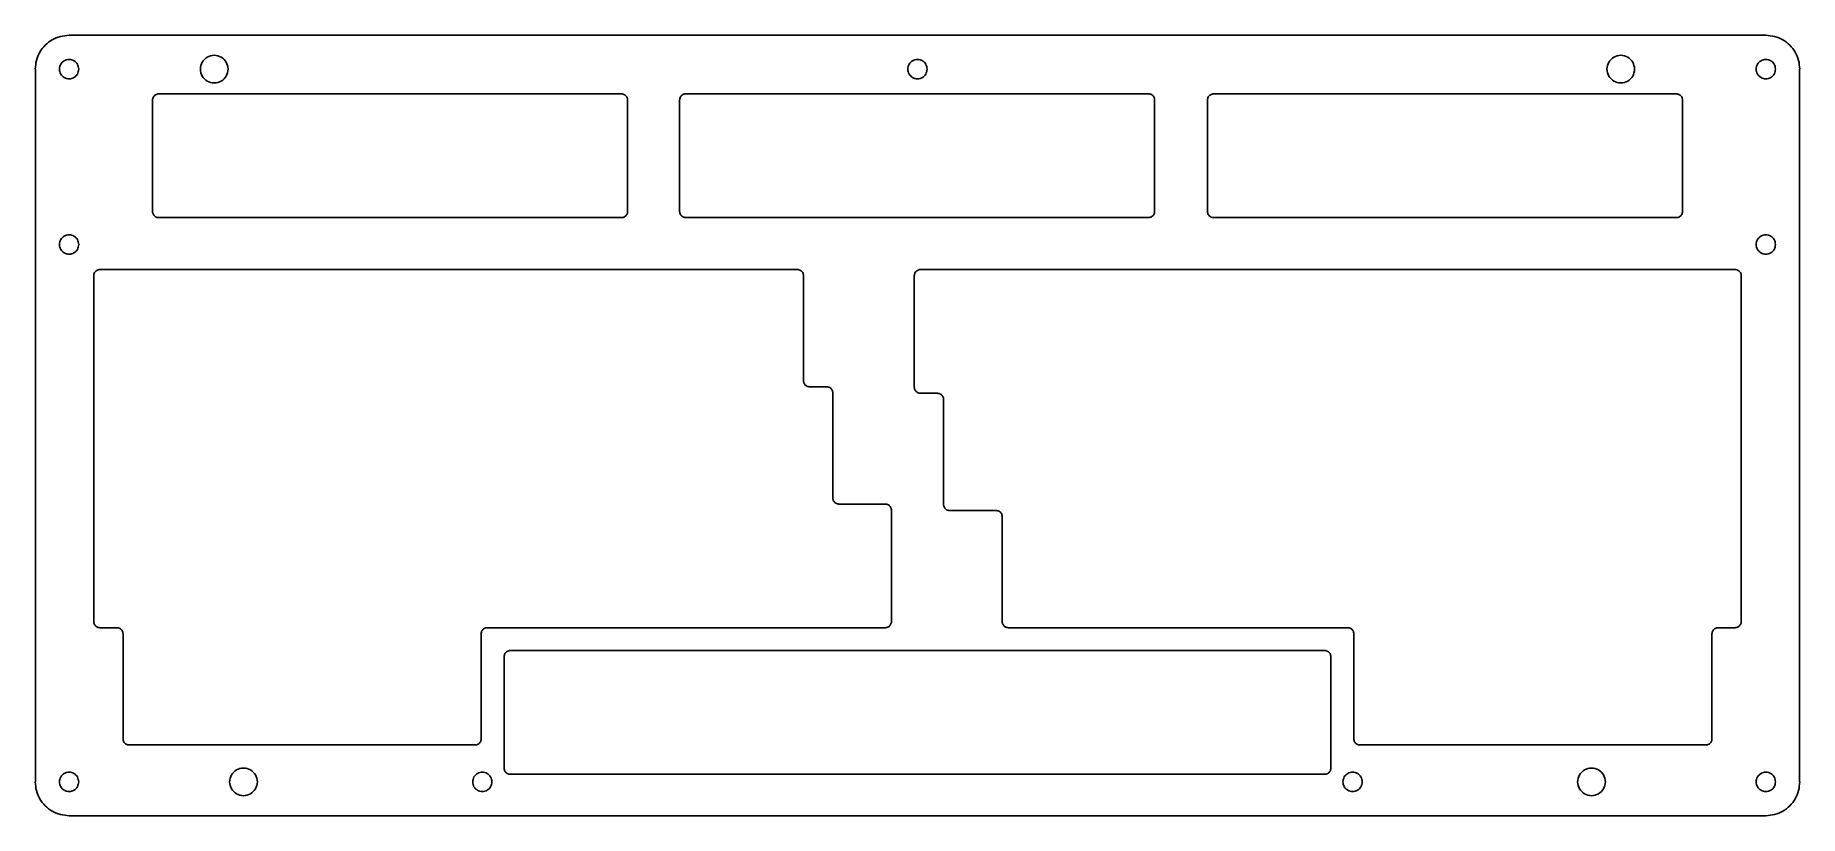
# Model space of a CAD drawing. Header units: millimetres. Extents: x 95 to 382, y 88 to 215.
import ezdxf

# ---------------------------------------------------------------- set-up
doc = ezdxf.new("R2010")
doc.units = ezdxf.units.MM
doc.layers.add('Layer_1', color=7, linetype='CONTINUOUS')

msp = doc.modelspace()

# ---------------------------------------------------------------- linework, layer by layer
at = {"layer": 'Layer_1', "color": 2}
for p, q in [((376.036626, 214.991587), (100.286964, 214.991587)), ((94.812847, 209.491594), (94.812847, 93.666739)), ((101.854671, 209.491594), (101.854671, 209.491594)), ((126.111932, 209.491594), (126.111932, 209.491594)), ((239.729507, 209.491594), (239.729507, 209.491594)), ((354.711644, 209.491594), (354.711644, 209.491594)), ((377.604328, 209.491594), (377.604328, 209.491594)), ((381.51075, 93.666739), (381.51075, 209.491594)), ((113.845604, 186.363961), (113.845604, 204.463938)), ((114.845384, 205.463938), (190.04527, 205.463938)), ((191.045023, 204.463938), (191.045023, 186.363961)), ((199.501604, 186.380961), (199.501604, 204.480938)), ((200.501384, 205.480938), (275.70127, 205.480938)), ((276.701023, 204.480938), (276.701023, 186.380961)), ((285.291604, 186.364961), (285.291604, 204.464938)), ((286.291384, 205.464938), (361.49127, 205.464938)), ((362.491023, 204.464938), (362.491023, 186.364961)), ((190.04527, 185.363961), (114.845384, 185.363961)), ((275.70127, 185.380961), (200.501384, 185.380961)), ((361.49127, 185.364961), (286.291384, 185.364961)), ((101.854671, 180.99163), (101.854671, 180.99163)), ((377.600737, 180.991418), (377.600737, 180.991418)), ((104.286983, 119.716708), (104.286983, 175.916635)), ((105.286974, 176.916634), (218.636818, 176.916634)), ((219.636836, 175.916635), (219.636836, 158.866658)), ((237.636815, 157.81666), (237.636815, 175.916635)), ((238.636806, 176.916634), (371.036626, 176.916634)), ((372.036631, 175.916635), (372.036631, 119.716708)), ((220.636828, 157.866658), (223.399312, 157.866658)), ((224.39933, 156.866659), (224.39933, 139.816682)), ((241.399291, 156.816661), (238.636806, 156.816661)), ((242.399309, 138.766684), (242.399309, 155.816661)), ((225.399322, 138.816682), (232.9243, 138.816682)), ((233.924318, 137.816683), (233.924318, 119.716708)), ((250.924279, 137.766685), (243.3993, 137.766685)), ((251.924297, 119.716708), (251.924297, 136.766685)), ((108.049459, 118.716709), (105.286974, 118.716709)), ((109.049477, 100.666732), (109.049477, 117.716709)), ((167.249402, 117.716709), (167.249402, 100.666732)), ((232.9243, 118.716709), (168.249394, 118.716709)), ((308.074207, 118.716709), (252.924288, 118.716709)), ((309.074225, 100.666732), (309.074225, 117.716709)), ((367.27415, 117.716709), (367.27415, 100.666732)), ((371.036626, 118.716709), (368.274142, 118.716709)), ((171.987078, 115.004212), (304.336416, 115.004212)), ((170.987087, 95.904238), (170.987087, 114.004213)), ((305.336408, 114.004213), (305.336408, 95.904238)), ((166.249384, 99.666733), (110.049468, 99.666733)), ((366.274132, 99.666733), (310.074216, 99.666733)), ((304.336416, 94.904239), (171.987078, 94.904239)), ((101.854698, 93.666739), (101.854698, 93.666739)), ((130.874426, 93.666739), (130.874426, 93.666739)), ((169.004302, 93.666739), (169.004302, 93.666739)), ((310.441404, 93.666739), (310.441404, 93.666739)), ((349.94915, 93.666739), (349.94915, 93.666739)), ((377.604328, 93.666739), (377.604328, 93.666739)), ((100.286964, 88.166747), (376.036626, 88.166747))]:
    msp.add_line(p, q, dxfattribs=at)
for points, knots in [([(100.286964, 214.991587), (99.805643, 214.954921), (98.846987, 214.881894), (97.505888, 214.30478), (96.351715, 213.426857), (95.47379, 212.272682), (94.896669, 210.931578), (94.823638, 209.972916), (94.786971, 209.491594)], [0, 0, 0, 0, 1.439753, 2.867585, 4.307347, 5.747112, 7.174956, 8.614714, 8.614714, 8.614714, 8.614714]), ([(381.536621, 209.491594), (381.499955, 209.972916), (381.426927, 210.931576), (380.849815, 212.272682), (379.971893, 213.426859), (378.817715, 214.304782), (377.476609, 214.881893), (376.517948, 214.954921), (376.036626, 214.991587)], [0, 0, 0, 0, 1.439757, 2.867598, 4.307361, 5.747125, 7.174967, 8.614725, 8.614725, 8.614725, 8.614725]), ([(101.854671, 209.491594), (101.811584, 209.767949), (101.726686, 210.312466), (101.102563, 210.911948), (100.288409, 211.134077), (99.465709, 210.911945), (98.866734, 210.312464), (98.644449, 209.491594), (98.866734, 208.670724), (99.465709, 208.071241), (100.288407, 207.849116), (101.102559, 208.071222), (101.726698, 208.6707), (101.811587, 209.215228), (101.854671, 209.491594)], [0, 0, 0, 0, 0.819672, 1.615049, 2.434752, 3.254437, 4.049809, 4.869481, 5.689153, 6.484525, 7.30421, 8.123909, 8.919275, 9.738977, 9.738977, 9.738977, 9.738977]), ([(126.111932, 209.491594), (126.050086, 209.888225), (125.928227, 210.669732), (125.032476, 211.5301), (123.864009, 211.848927), (122.683274, 211.5301), (121.823603, 210.669732), (121.504542, 209.491594), (121.823603, 208.313457), (122.683275, 207.453086), (123.864006, 207.134268), (125.03247, 207.453061), (125.928243, 208.313426), (126.05009, 209.094946), (126.111932, 209.491594)], [0, 0, 0, 0, 1.176416, 2.317967, 3.494376, 4.670785, 5.812335, 6.988752, 8.165168, 9.306718, 10.483128, 11.659531, 12.801066, 13.977525, 13.977525, 13.977525, 13.977525]), ([(239.729507, 209.491594), (239.686418, 209.767949), (239.601516, 210.312468), (238.977391, 210.911944), (238.163239, 211.134078), (237.340539, 210.911944), (236.741552, 210.312468), (236.519255, 209.491594), (236.741552, 208.67072), (237.340539, 208.071243), (238.163237, 207.849114), (238.977388, 208.071226), (239.601528, 208.670698), (239.686421, 209.215227), (239.729507, 209.491594)], [0, 0, 0, 0, 0.819674, 1.615055, 2.434747, 3.254439, 4.04982, 4.869494, 5.689169, 6.484549, 7.304241, 8.123929, 8.919299, 9.739003, 9.739003, 9.739003, 9.739003]), ([(354.711644, 209.491594), (354.649798, 209.888225), (354.527939, 210.669732), (353.632188, 211.5301), (352.463721, 211.848927), (351.282986, 211.5301), (350.423315, 210.669732), (350.104254, 209.491594), (350.423315, 208.313457), (351.282987, 207.453086), (352.463718, 207.134268), (353.632182, 207.453061), (354.527955, 208.313426), (354.649802, 209.094946), (354.711644, 209.491594)], [0, 0, 0, 0, 1.176416, 2.317967, 3.494376, 4.670785, 5.812335, 6.988752, 8.165168, 9.306718, 10.483128, 11.659531, 12.801066, 13.977525, 13.977525, 13.977525, 13.977525]), ([(377.604328, 209.491594), (377.561236, 209.767949), (377.47633, 210.31247), (376.852206, 210.911937), (376.038065, 211.13408), (375.215377, 210.911937), (374.616392, 210.312469), (374.394085, 209.491594), (374.616392, 208.670719), (375.215377, 208.07125), (376.038063, 207.849112), (376.852202, 208.071232), (377.476342, 208.670697), (377.561239, 209.215227), (377.604328, 209.491594)], [0, 0, 0, 0, 0.819676, 1.61506, 2.434736, 3.254411, 4.049795, 4.869471, 5.689147, 6.48453, 7.304205, 8.123877, 8.91925, 9.738956, 9.738956, 9.738956, 9.738956]), ([(114.845622, 205.463938), (114.758112, 205.457269), (114.583816, 205.443987), (114.339997, 205.339032), (114.130133, 205.17944), (113.970503, 204.96959), (113.86556, 204.725759), (113.852274, 204.551452), (113.845604, 204.463938)], [0, 0, 0, 0, 0.261763, 0.521361, 0.783144, 1.044904, 1.304527, 1.566302, 1.566302, 1.566302, 1.566302]), ([(191.045023, 204.463938), (191.03836, 204.55145), (191.025089, 204.725749), (190.920209, 204.969592), (190.760599, 205.179448), (190.550728, 205.339036), (190.306882, 205.443992), (190.13256, 205.45727), (190.045032, 205.463938)], [0, 0, 0, 0, 0.261771, 0.521375, 0.783118, 1.044903, 1.304521, 1.566339, 1.566339, 1.566339, 1.566339]), ([(200.501622, 205.480938), (200.414112, 205.474269), (200.239816, 205.460987), (199.995997, 205.356032), (199.786133, 205.19644), (199.626503, 204.98659), (199.52156, 204.742759), (199.508274, 204.568452), (199.501604, 204.480938)], [0, 0, 0, 0, 0.261763, 0.521361, 0.783144, 1.044904, 1.304527, 1.566302, 1.566302, 1.566302, 1.566302]), ([(276.701023, 204.480938), (276.69436, 204.56845), (276.681089, 204.742749), (276.576209, 204.986592), (276.416599, 205.196448), (276.206728, 205.356036), (275.962882, 205.460992), (275.78856, 205.47427), (275.701032, 205.480938)], [0, 0, 0, 0, 0.261771, 0.521375, 0.783118, 1.044903, 1.304521, 1.566339, 1.566339, 1.566339, 1.566339]), ([(286.291622, 205.464938), (286.204112, 205.458269), (286.029816, 205.444987), (285.785997, 205.340032), (285.576133, 205.18044), (285.416503, 204.97059), (285.31156, 204.726759), (285.298274, 204.552452), (285.291604, 204.464938)], [0, 0, 0, 0, 0.261763, 0.521361, 0.783144, 1.044904, 1.304527, 1.566302, 1.566302, 1.566302, 1.566302]), ([(362.491023, 204.464938), (362.48436, 204.55245), (362.471089, 204.726749), (362.366209, 204.970592), (362.206599, 205.180448), (361.996728, 205.340036), (361.752882, 205.444992), (361.57856, 205.45827), (361.491032, 205.464938)], [0, 0, 0, 0, 0.261771, 0.521375, 0.783118, 1.044903, 1.304521, 1.566339, 1.566339, 1.566339, 1.566339]), ([(113.845604, 186.363961), (113.852274, 186.276448), (113.86556, 186.10214), (113.970504, 185.858308), (114.130132, 185.648456), (114.339997, 185.488866), (114.583817, 185.383911), (114.758112, 185.37063), (114.845622, 185.363961)], [0, 0, 0, 0, 0.261775, 0.521399, 0.78316, 1.044943, 1.30454, 1.566303, 1.566303, 1.566303, 1.566303]), ([(190.045032, 185.363961), (190.13256, 185.370629), (190.306881, 185.383907), (190.550728, 185.488861), (190.760599, 185.648449), (190.920209, 185.858306), (191.025089, 186.10215), (191.03836, 186.276449), (191.045023, 186.363961)], [0, 0, 0, 0, 0.261818, 0.521435, 0.78322, 1.044965, 1.304569, 1.56634, 1.56634, 1.56634, 1.56634]), ([(199.501604, 186.380961), (199.508274, 186.293448), (199.52156, 186.11914), (199.626504, 185.875308), (199.786132, 185.665456), (199.995997, 185.505866), (200.239817, 185.400911), (200.414112, 185.38763), (200.501622, 185.380961)], [0, 0, 0, 0, 0.261775, 0.521399, 0.78316, 1.044943, 1.30454, 1.566303, 1.566303, 1.566303, 1.566303]), ([(275.701032, 185.380961), (275.78856, 185.387629), (275.962881, 185.400907), (276.206728, 185.505861), (276.416599, 185.665449), (276.576209, 185.875306), (276.681089, 186.11915), (276.69436, 186.293449), (276.701023, 186.380961)], [0, 0, 0, 0, 0.261818, 0.521435, 0.78322, 1.044965, 1.304569, 1.56634, 1.56634, 1.56634, 1.56634]), ([(285.291604, 186.364961), (285.298274, 186.277448), (285.31156, 186.10314), (285.416504, 185.859308), (285.576132, 185.649456), (285.785997, 185.489866), (286.029817, 185.384911), (286.204112, 185.37163), (286.291622, 185.364961)], [0, 0, 0, 0, 0.261775, 0.521399, 0.78316, 1.044943, 1.30454, 1.566303, 1.566303, 1.566303, 1.566303]), ([(361.491032, 185.364961), (361.57856, 185.371629), (361.752881, 185.384907), (361.996728, 185.489861), (362.206599, 185.649449), (362.366209, 185.859306), (362.471089, 186.10315), (362.48436, 186.277449), (362.491023, 186.364961)], [0, 0, 0, 0, 0.261818, 0.521435, 0.78322, 1.044965, 1.304569, 1.56634, 1.56634, 1.56634, 1.56634]), ([(101.854671, 180.99163), (101.811584, 181.267985), (101.726686, 181.812502), (101.102563, 182.411984), (100.288409, 182.634113), (99.465709, 182.411981), (98.866734, 181.8125), (98.644449, 180.99163), (98.866734, 180.17076), (99.465709, 179.571277), (100.288407, 179.349152), (101.102559, 179.571257), (101.726698, 180.170736), (101.811587, 180.715264), (101.854671, 180.99163)], [0, 0, 0, 0, 0.819672, 1.615049, 2.434752, 3.254437, 4.049809, 4.869481, 5.689153, 6.484525, 7.30421, 8.123909, 8.919275, 9.738977, 9.738977, 9.738977, 9.738977]), ([(377.600737, 180.991418), (377.557646, 181.267773), (377.47274, 181.812294), (376.848615, 182.411761), (376.034475, 182.633904), (375.211786, 182.411761), (374.612802, 181.812294), (374.390494, 180.991418), (374.612802, 180.170543), (375.211787, 179.571074), (376.034473, 179.348937), (376.848612, 179.571056), (377.472751, 180.170521), (377.557649, 180.715051), (377.600737, 180.991418)], [0, 0, 0, 0, 0.819676, 1.61506, 2.434736, 3.254411, 4.049795, 4.869471, 5.689147, 6.48453, 7.304205, 8.123877, 8.91925, 9.738956, 9.738956, 9.738956, 9.738956]), ([(105.286974, 176.916634), (105.199457, 176.909965), (105.025148, 176.896682), (104.781312, 176.791751), (104.571483, 176.632123), (104.411859, 176.422291), (104.306934, 176.178453), (104.293651, 176.004148), (104.286983, 175.916635)], [0, 0, 0, 0, 0.261786, 0.521406, 0.783151, 1.044907, 1.304526, 1.566301, 1.566301, 1.566301, 1.566301]), ([(219.636836, 175.916635), (219.630166, 176.004148), (219.61688, 176.178456), (219.511939, 176.422291), (219.35231, 176.632122), (219.14248, 176.791751), (218.898644, 176.896682), (218.724335, 176.909965), (218.636818, 176.916634)], [0, 0, 0, 0, 0.261776, 0.5214, 0.78316, 1.044905, 1.304525, 1.566311, 1.566311, 1.566311, 1.566311]), ([(238.636806, 176.916634), (238.549289, 176.909965), (238.37498, 176.896682), (238.131144, 176.791751), (237.921315, 176.632123), (237.761691, 176.422291), (237.656766, 176.178453), (237.643483, 176.004148), (237.636815, 175.916635)], [0, 0, 0, 0, 0.261786, 0.521406, 0.783151, 1.044907, 1.304526, 1.566301, 1.566301, 1.566301, 1.566301]), ([(372.036631, 175.916635), (372.029961, 176.004148), (372.016677, 176.178454), (371.911744, 176.422288), (371.752125, 176.632129), (371.542285, 176.791748), (371.298449, 176.896681), (371.124141, 176.909965), (371.036626, 176.916634)], [0, 0, 0, 0, 0.261775, 0.521396, 0.783151, 1.044905, 1.304527, 1.566307, 1.566307, 1.566307, 1.566307]), ([(219.636836, 158.866658), (219.643505, 158.779145), (219.656787, 158.604841), (219.761713, 158.361004), (219.921338, 158.15117), (220.131172, 157.991543), (220.375008, 157.886614), (220.549315, 157.873329), (220.636828, 157.866658)], [0, 0, 0, 0, 0.261774, 0.521392, 0.783148, 1.044899, 1.304524, 1.566299, 1.566299, 1.566299, 1.566299]), ([(224.39933, 156.866659), (224.39266, 156.954173), (224.379374, 157.12848), (224.274433, 157.372315), (224.114804, 157.582146), (223.904974, 157.741775), (223.661138, 157.846706), (223.486829, 157.859989), (223.399312, 157.866658)], [0, 0, 0, 0, 0.261777, 0.5214, 0.783161, 1.044906, 1.304525, 1.566311, 1.566311, 1.566311, 1.566311]), ([(237.636815, 157.81666), (237.643483, 157.729147), (237.656766, 157.554842), (237.761691, 157.311004), (237.921315, 157.101172), (238.131144, 156.941544), (238.37498, 156.836614), (238.549289, 156.82333), (238.636806, 156.816661)], [0, 0, 0, 0, 0.261775, 0.521394, 0.78315, 1.044896, 1.304515, 1.566301, 1.566301, 1.566301, 1.566301]), ([(242.399309, 155.816661), (242.392638, 155.904174), (242.379352, 156.078481), (242.274411, 156.322315), (242.114781, 156.532145), (241.904953, 156.691777), (241.661117, 156.796708), (241.486807, 156.809991), (241.399291, 156.816661)], [0, 0, 0, 0, 0.261775, 0.521398, 0.783158, 1.044904, 1.304524, 1.56631, 1.56631, 1.56631, 1.56631]), ([(224.39933, 139.816682), (224.405999, 139.729169), (224.419281, 139.554865), (224.524207, 139.311028), (224.683832, 139.101194), (224.893666, 138.941567), (225.137502, 138.836638), (225.311809, 138.823353), (225.399322, 138.816682)], [0, 0, 0, 0, 0.261774, 0.521392, 0.783148, 1.044899, 1.304524, 1.566299, 1.566299, 1.566299, 1.566299]), ([(233.924318, 137.816683), (233.917648, 137.904197), (233.904362, 138.078504), (233.799421, 138.322339), (233.639792, 138.53217), (233.429962, 138.691799), (233.186126, 138.79673), (233.011817, 138.810013), (232.9243, 138.816682)], [0, 0, 0, 0, 0.261777, 0.5214, 0.783161, 1.044906, 1.304525, 1.566311, 1.566311, 1.566311, 1.566311]), ([(242.399309, 138.766684), (242.405977, 138.679171), (242.41926, 138.504866), (242.524185, 138.261028), (242.683809, 138.051196), (242.893638, 137.891568), (243.137474, 137.786638), (243.311783, 137.773354), (243.3993, 137.766685)], [0, 0, 0, 0, 0.261775, 0.521394, 0.78315, 1.044896, 1.304515, 1.566301, 1.566301, 1.566301, 1.566301]), ([(251.924297, 136.766685), (251.917626, 136.854198), (251.90434, 137.028505), (251.799399, 137.272339), (251.639769, 137.482169), (251.429941, 137.641801), (251.186105, 137.746732), (251.011795, 137.760015), (250.924279, 137.766685)], [0, 0, 0, 0, 0.261775, 0.521398, 0.783158, 1.044904, 1.304524, 1.56631, 1.56631, 1.56631, 1.56631]), ([(104.286983, 119.716708), (104.293651, 119.629195), (104.306934, 119.45489), (104.411859, 119.211052), (104.571483, 119.00122), (104.781312, 118.841592), (105.025148, 118.736662), (105.199457, 118.723378), (105.286974, 118.716709)], [0, 0, 0, 0, 0.261775, 0.521394, 0.78315, 1.044896, 1.304515, 1.566301, 1.566301, 1.566301, 1.566301]), ([(109.049477, 117.716709), (109.042806, 117.804222), (109.02952, 117.978529), (108.924579, 118.222363), (108.764949, 118.432193), (108.555121, 118.591825), (108.311285, 118.696756), (108.136975, 118.710039), (108.049459, 118.716709)], [0, 0, 0, 0, 0.261775, 0.521398, 0.783158, 1.044904, 1.304524, 1.56631, 1.56631, 1.56631, 1.56631]), ([(168.249394, 118.716709), (168.161881, 118.710039), (167.987574, 118.696754), (167.743738, 118.591825), (167.533904, 118.432197), (167.374279, 118.222364), (167.269353, 117.978527), (167.256071, 117.804222), (167.249402, 117.716709)], [0, 0, 0, 0, 0.261775, 0.5214, 0.783151, 1.044906, 1.304525, 1.566299, 1.566299, 1.566299, 1.566299]), ([(232.9243, 118.716709), (233.011817, 118.723378), (233.186126, 118.736662), (233.429962, 118.841592), (233.639792, 119.001222), (233.799421, 119.211053), (233.904362, 119.454888), (233.917648, 119.629195), (233.924318, 119.716708)], [0, 0, 0, 0, 0.261786, 0.521406, 0.783151, 1.044911, 1.304535, 1.566311, 1.566311, 1.566311, 1.566311]), ([(251.924297, 119.716708), (251.930965, 119.629195), (251.944248, 119.45489), (252.049173, 119.211052), (252.208797, 119.00122), (252.418626, 118.841592), (252.662462, 118.736662), (252.836771, 118.723378), (252.924288, 118.716709)], [0, 0, 0, 0, 0.261775, 0.521394, 0.78315, 1.044896, 1.304515, 1.566301, 1.566301, 1.566301, 1.566301]), ([(309.074225, 117.716709), (309.067554, 117.804222), (309.054268, 117.978529), (308.949327, 118.222363), (308.789697, 118.432193), (308.579869, 118.591825), (308.336033, 118.696756), (308.161723, 118.710039), (308.074207, 118.716709)], [0, 0, 0, 0, 0.261775, 0.521398, 0.783158, 1.044904, 1.304524, 1.56631, 1.56631, 1.56631, 1.56631]), ([(368.274142, 118.716709), (368.186629, 118.710039), (368.012322, 118.696754), (367.768486, 118.591825), (367.558652, 118.432197), (367.399027, 118.222364), (367.294101, 117.978527), (367.280819, 117.804222), (367.27415, 117.716709)], [0, 0, 0, 0, 0.261775, 0.5214, 0.783151, 1.044906, 1.304525, 1.566299, 1.566299, 1.566299, 1.566299]), ([(371.036626, 118.716709), (371.124141, 118.723378), (371.298449, 118.736662), (371.542285, 118.841595), (371.752125, 119.001215), (371.911744, 119.211055), (372.016677, 119.454889), (372.029961, 119.629195), (372.036631, 119.716708)], [0, 0, 0, 0, 0.26178, 0.521402, 0.783156, 1.044911, 1.304532, 1.566307, 1.566307, 1.566307, 1.566307]), ([(171.987078, 115.004212), (171.899574, 114.997544), (171.725284, 114.984261), (171.481471, 114.879302), (171.271588, 114.71973), (171.11198, 114.509861), (171.007043, 114.266033), (170.993757, 114.091727), (170.987087, 114.004213)], [0, 0, 0, 0, 0.261745, 0.521343, 0.783139, 1.044889, 1.30451, 1.566286, 1.566286, 1.566286, 1.566286]), ([(305.336408, 114.004213), (305.329745, 114.091725), (305.316474, 114.266024), (305.2116, 114.509863), (305.05201, 114.719737), (304.84212, 114.879308), (304.598269, 114.984267), (304.423945, 114.997545), (304.336416, 115.004212)], [0, 0, 0, 0, 0.261772, 0.521374, 0.783107, 1.044906, 1.304529, 1.566348, 1.566348, 1.566348, 1.566348]), ([(109.049477, 100.666732), (109.056145, 100.579219), (109.069428, 100.404914), (109.174353, 100.161076), (109.333977, 99.951244), (109.543806, 99.791616), (109.787642, 99.686686), (109.961951, 99.673402), (110.049468, 99.666733)], [0, 0, 0, 0, 0.261775, 0.521394, 0.78315, 1.044896, 1.304515, 1.566301, 1.566301, 1.566301, 1.566301]), ([(166.249384, 99.666733), (166.336901, 99.673402), (166.51121, 99.686686), (166.755046, 99.791616), (166.964876, 99.951246), (167.124505, 100.161077), (167.229446, 100.404912), (167.242732, 100.579219), (167.249402, 100.666732)], [0, 0, 0, 0, 0.261786, 0.521406, 0.783151, 1.044911, 1.304535, 1.566311, 1.566311, 1.566311, 1.566311]), ([(309.074225, 100.666732), (309.080893, 100.579219), (309.094176, 100.404914), (309.199101, 100.161076), (309.358725, 99.951244), (309.568554, 99.791616), (309.81239, 99.686686), (309.986699, 99.673402), (310.074216, 99.666733)], [0, 0, 0, 0, 0.261775, 0.521394, 0.78315, 1.044896, 1.304515, 1.566301, 1.566301, 1.566301, 1.566301]), ([(366.274132, 99.666733), (366.361649, 99.673402), (366.535958, 99.686686), (366.779794, 99.791616), (366.989624, 99.951246), (367.149253, 100.161077), (367.254194, 100.404912), (367.26748, 100.579219), (367.27415, 100.666732)], [0, 0, 0, 0, 0.261786, 0.521406, 0.783151, 1.044911, 1.304535, 1.566311, 1.566311, 1.566311, 1.566311]), ([(101.854698, 93.666739), (101.811606, 93.943095), (101.7267, 94.487619), (101.102561, 95.087087), (100.288411, 95.309223), (99.465717, 95.087086), (98.86674, 94.487612), (98.644445, 93.666739), (98.866741, 92.845867), (99.465717, 92.246392), (100.288409, 92.02426), (101.102557, 92.246373), (101.726711, 92.845839), (101.811609, 93.390371), (101.854698, 93.666739)], [0, 0, 0, 0, 0.819678, 1.615067, 2.434765, 3.254438, 4.049813, 4.869489, 5.689163, 6.484538, 7.304212, 8.123906, 8.919284, 9.738991, 9.738991, 9.738991, 9.738991]), ([(130.874426, 93.666739), (130.81258, 94.06337), (130.690721, 94.844877), (129.79497, 95.705246), (128.626503, 96.024073), (127.445768, 95.705246), (126.586097, 94.844877), (126.267036, 93.666739), (126.586097, 92.488603), (127.445769, 91.628233), (128.6265, 91.309415), (129.794964, 91.628208), (130.690738, 92.488571), (130.812584, 93.270091), (130.874426, 93.666739)], [0, 0, 0, 0, 1.176417, 2.317967, 3.494376, 4.670786, 5.812336, 6.988753, 8.165169, 9.306718, 10.483127, 11.659531, 12.801065, 13.977524, 13.977524, 13.977524, 13.977524]), ([(169.004302, 93.666739), (168.961215, 93.943095), (168.876318, 94.487613), (168.252194, 95.087094), (167.438037, 95.309221), (166.615334, 95.08709), (166.016345, 94.487614), (165.794049, 93.666739), (166.016346, 92.845865), (166.615334, 92.246388), (167.438035, 92.024262), (168.25219, 92.246366), (168.876329, 92.845844), (168.961218, 93.390372), (169.004302, 93.666739)], [0, 0, 0, 0, 0.819674, 1.61505, 2.434753, 3.254444, 4.049824, 4.8695, 5.689175, 6.484555, 7.304246, 8.123945, 8.91931, 9.739014, 9.739014, 9.739014, 9.739014]), ([(170.987087, 95.904238), (170.993757, 95.816725), (171.007043, 95.642418), (171.11198, 95.398591), (171.271588, 95.188721), (171.481471, 95.029149), (171.725284, 94.92419), (171.899574, 94.910908), (171.987078, 94.904239)], [0, 0, 0, 0, 0.261776, 0.521397, 0.783146, 1.044943, 1.30454, 1.566286, 1.566286, 1.566286, 1.566286]), ([(304.336416, 94.904239), (304.423945, 94.910906), (304.598269, 94.924184), (304.84212, 95.029143), (305.05201, 95.188714), (305.2116, 95.398589), (305.316474, 95.642427), (305.329745, 95.816726), (305.336408, 95.904238)], [0, 0, 0, 0, 0.261819, 0.521442, 0.783242, 1.044974, 1.304576, 1.566348, 1.566348, 1.566348, 1.566348]), ([(310.441404, 93.666739), (310.398321, 93.943093), (310.313433, 94.487607), (309.689325, 95.087099), (308.87517, 95.309221), (308.052471, 95.087085), (307.453482, 94.487615), (307.231175, 93.666739), (307.453482, 92.845864), (308.052471, 92.246393), (308.875168, 92.024262), (309.689322, 92.246362), (310.313444, 92.845851), (310.398324, 93.390374), (310.441404, 93.666739)], [0, 0, 0, 0, 0.81967, 1.615033, 2.43474, 3.254421, 4.049805, 4.869481, 5.689156, 6.484541, 7.304222, 8.123926, 8.919278, 9.738976, 9.738976, 9.738976, 9.738976]), ([(349.94915, 93.666739), (349.887304, 94.06337), (349.765445, 94.844877), (348.869694, 95.705246), (347.701227, 96.024073), (346.520492, 95.705246), (345.660821, 94.844877), (345.34176, 93.666739), (345.660821, 92.488603), (346.520493, 91.628233), (347.701224, 91.309415), (348.869688, 91.628208), (349.765462, 92.488571), (349.887308, 93.270091), (349.94915, 93.666739)], [0, 0, 0, 0, 1.176417, 2.317967, 3.494376, 4.670786, 5.812336, 6.988753, 8.165169, 9.306718, 10.483127, 11.659531, 12.801065, 13.977524, 13.977524, 13.977524, 13.977524]), ([(377.604328, 93.666739), (377.561236, 93.943095), (377.476331, 94.487616), (376.852206, 95.087083), (376.038065, 95.309224), (375.215377, 95.087083), (374.616392, 94.487616), (374.394085, 93.666739), (374.616392, 92.845864), (375.215377, 92.246395), (376.038063, 92.024258), (376.852202, 92.246378), (377.476342, 92.845842), (377.561239, 93.390372), (377.604328, 93.666739)], [0, 0, 0, 0, 0.819677, 1.61506, 2.434737, 3.254412, 4.049794, 4.869471, 5.689148, 6.484531, 7.304205, 8.123878, 8.919251, 9.738956, 9.738956, 9.738956, 9.738956]), ([(94.786971, 93.666739), (94.823638, 93.185417), (94.896669, 92.226756), (95.47379, 90.885653), (96.351714, 89.731476), (97.505888, 88.853554), (98.846987, 88.27644), (99.805643, 88.203412), (100.286964, 88.166747)], [0, 0, 0, 0, 1.439757, 2.867601, 4.307367, 5.747128, 7.17496, 8.614713, 8.614713, 8.614713, 8.614713]), ([(376.036626, 88.166747), (376.517948, 88.203412), (377.476609, 88.276441), (378.817715, 88.853553), (379.971894, 89.731474), (380.849815, 90.885652), (381.426927, 92.226758), (381.499955, 93.185418), (381.536621, 93.666739)], [0, 0, 0, 0, 1.439758, 2.8676, 4.307363, 5.747127, 7.174968, 8.614724, 8.614724, 8.614724, 8.614724])]:
    msp.add_open_spline(points, degree=3, knots=knots, dxfattribs=at)

doc.saveas('drawing.dxf')
